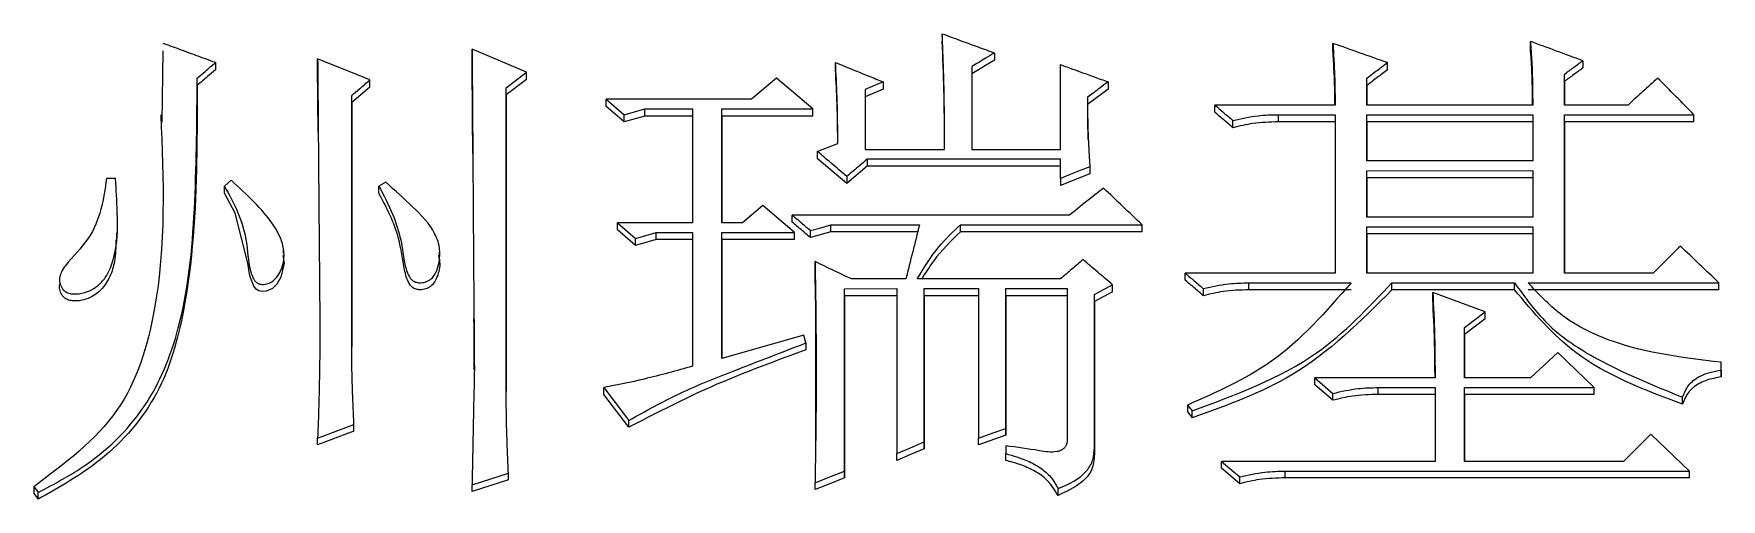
# Model space of a CAD drawing. Header units: millimetres. Extents: x 2136 to 4572, y 748 to 2471.
# Drawn here: x 2812.41 to 2820.45, y 2235.27 to 2237.48 of the extents above; entities that cross this region are included whole.
import ezdxf

# ---------------------------------------------------------------- set-up
doc = ezdxf.new("R2010")
doc.units = ezdxf.units.MM

msp = doc.modelspace()

# ---------------------------------------------------------------- linework, layer by layer
at = {"color": 7, "linetype": 'Continuous', "lineweight": 25}
for p, q in [((2814.7564, 2237.3011), (2814.4968, 2237.4113)), ((2814.4968, 2237.3764), (2814.4968, 2237.4113)), ((2816.736, 2237.4847), (2816.736, 2237.4498)), ((2818.5965, 2237.404), (2818.5965, 2237.4388)), ((2819.5376, 2237.4131), (2819.5376, 2237.448)), ((2813.0214, 2237.0632), (2813.0256, 2237.4039)), ((2813.2744, 2237.347), (2813.2744, 2237.3123)), ((2814.01, 2237.2644), (2813.7612, 2237.3654)), ((2813.7612, 2237.3306), (2813.7612, 2237.3654)), ((2813.7639, 2237.0154), (2813.7612, 2237.3306)), ((2816.2275, 2237.3123), (2816.2275, 2237.347)), ((2816.9848, 2237.3581), (2816.8766, 2237.2939)), ((2816.8766, 2237.3287), (2816.8766, 2236.9335)), ((2816.8766, 2237.3287), (2816.8766, 2237.2939)), ((2816.9848, 2237.3929), (2816.9848, 2237.3581)), ((2817.2985, 2236.9335), (2817.2985, 2237.3379)), ((2818.8562, 2237.3123), (2818.8562, 2237.347)), ((2819.7864, 2237.3562), (2819.7864, 2237.3215)), ((2813.1878, 2237.2388), (2813.1878, 2237.2735)), ((2814.01, 2237.2297), (2814.01, 2237.2644)), ((2814.659, 2237.2276), (2814.7564, 2237.3011)), ((2814.7564, 2237.2664), (2814.659, 2237.193)), ((2814.7564, 2237.2664), (2814.7564, 2237.3011)), ((2815.9463, 2237.2736), (2815.8273, 2237.1725)), ((2816.1194, 2237.1266), (2815.9463, 2237.2736)), ((2816.4547, 2237.2552), (2816.3682, 2237.2185)), ((2816.4547, 2237.2552), (2816.4547, 2237.2206)), ((2816.8766, 2237.2939), (2816.8766, 2236.9335)), ((2817.5256, 2237.2552), (2817.5256, 2237.2206)), ((2818.7588, 2237.145), (2818.7588, 2237.2736)), ((2818.7588, 2237.2389), (2818.7588, 2237.2736)), ((2819.6999, 2237.145), (2819.6999, 2237.292)), ((2819.6999, 2237.2573), (2819.6999, 2237.292)), ((2819.6999, 2237.2573), (2819.6999, 2237.145)), ((2814.01, 2237.2297), (2813.9235, 2237.1563)), ((2813.9235, 2235.9928), (2813.9235, 2237.1909)), ((2813.9235, 2237.1563), (2813.9235, 2237.1909)), ((2814.6591, 2235.7801), (2814.659, 2237.2276)), ((2814.659, 2237.193), (2814.659, 2237.2276)), ((2814.659, 2237.193), (2814.6591, 2235.78)), ((2815.135, 2237.1725), (2815.2215, 2237.099)), ((2815.8273, 2237.1725), (2815.135, 2237.1725)), ((2815.135, 2237.138), (2815.135, 2237.1725)), ((2816.4547, 2237.2206), (2816.3682, 2237.1839)), ((2816.3682, 2237.2185), (2816.3682, 2236.9335)), ((2816.3682, 2237.2185), (2816.3682, 2237.1839)), ((2816.3682, 2237.1839), (2816.3682, 2236.9335)), ((2817.5256, 2237.2206), (2817.4283, 2237.1472)), ((2818.7588, 2237.2389), (2818.7588, 2237.145)), ((2813.9235, 2237.1563), (2813.9235, 2235.9927)), ((2815.2215, 2237.0646), (2815.135, 2237.138)), ((2815.2215, 2237.099), (2815.3189, 2237.1266)), ((2815.2215, 2237.0646), (2815.2215, 2237.099)), ((2815.3189, 2237.0921), (2815.2215, 2237.0646)), ((2815.3189, 2237.1266), (2815.5461, 2237.1266)), ((2815.3189, 2237.0921), (2815.3189, 2237.1266)), ((2815.5461, 2237.0921), (2815.3189, 2237.0921)), ((2815.5461, 2237.1266), (2815.5461, 2236.5835)), ((2815.6867, 2237.1266), (2816.1194, 2237.1266)), ((2815.6867, 2236.5835), (2815.6867, 2237.1266)), ((2815.6867, 2237.0921), (2815.6867, 2237.1266)), ((2815.6867, 2237.0921), (2815.6867, 2236.5835)), ((2816.1194, 2237.0921), (2815.6867, 2237.0921)), ((2818.6074, 2237.145), (2818.034, 2237.145)), ((2818.034, 2237.1105), (2818.034, 2237.145)), ((2818.3369, 2237.099), (2818.6074, 2237.099)), ((2818.3369, 2237.0646), (2818.3369, 2237.099)), ((2818.6074, 2237.099), (2818.6074, 2236.3438)), ((2819.5485, 2237.145), (2818.7588, 2237.145)), ((2818.7588, 2237.099), (2819.5485, 2237.099)), ((2818.7588, 2236.8783), (2818.7588, 2237.099)), ((2818.7588, 2237.0646), (2818.7588, 2237.099)), ((2819.5485, 2237.099), (2819.5485, 2236.8783)), ((2820.0028, 2237.145), (2819.6999, 2237.145)), ((2819.6999, 2237.099), (2820.3165, 2237.099)), ((2819.6999, 2236.3438), (2819.6999, 2237.099)), ((2819.6999, 2237.0646), (2819.6999, 2237.099)), ((2820.3165, 2237.0646), (2820.3165, 2237.099)), ((2818.1206, 2237.037), (2818.1206, 2237.0714)), ((2818.6074, 2237.0646), (2818.3369, 2237.0646)), ((2818.7588, 2237.0646), (2818.7588, 2236.8783)), ((2819.5485, 2237.0646), (2818.7588, 2237.0646)), ((2819.6999, 2237.0646), (2819.6999, 2236.3438)), ((2820.3165, 2237.0646), (2819.6999, 2237.0646)), ((2816.141, 2236.9243), (2816.2384, 2236.9611)), ((2816.3682, 2236.9335), (2816.7468, 2236.9335)), ((2816.8766, 2236.9335), (2817.2985, 2236.9335)), ((2816.141, 2236.9243), (2816.141, 2236.8901)), ((2816.2816, 2236.7706), (2816.141, 2236.8901)), ((2816.379, 2236.8533), (2816.2816, 2236.7706)), ((2817.2985, 2236.8875), (2816.379, 2236.8875)), ((2816.379, 2236.8875), (2816.379, 2236.8533)), ((2817.2985, 2236.8533), (2816.379, 2236.8533)), ((2817.2985, 2236.7954), (2817.2985, 2236.8875)), ((2817.4391, 2236.8506), (2817.4391, 2236.8165)), ((2819.5485, 2236.8783), (2818.7588, 2236.8783)), ((2812.7985, 2236.7954), (2812.7551, 2236.7954)), ((2813.3501, 2236.7862), (2813.3177, 2236.7586)), ((2814.0858, 2236.777), (2814.0533, 2236.7586)), ((2816.2816, 2236.8046), (2816.2816, 2236.7706)), ((2817.4391, 2236.8165), (2817.2985, 2236.7614)), ((2817.2985, 2236.7954), (2817.2985, 2236.7614)), ((2818.7588, 2236.8322), (2819.5485, 2236.8323)), ((2818.7588, 2236.6112), (2818.7588, 2236.8322)), ((2818.7588, 2236.7982), (2818.7588, 2236.8322)), ((2818.7588, 2236.7982), (2818.7588, 2236.6112)), ((2819.5485, 2236.7982), (2818.7588, 2236.7982)), ((2819.5485, 2236.8323), (2819.5485, 2236.6112)), ((2814.0533, 2236.7246), (2814.0533, 2236.7586)), ((2815.8814, 2236.6665), (2815.784, 2236.5835)), ((2816.0328, 2236.5375), (2815.8814, 2236.6665)), ((2817.3417, 2236.6204), (2816.022, 2236.6204)), ((2816.022, 2236.5866), (2816.022, 2236.6204)), ((2819.5485, 2236.6112), (2818.7588, 2236.6112)), ((2812.8055, 2236.5027), (2812.8055, 2236.5368)), ((2815.1891, 2236.5835), (2815.2756, 2236.5098)), ((2815.5461, 2236.5835), (2815.1891, 2236.5835)), ((2815.2756, 2236.4761), (2815.1891, 2236.5498)), ((2815.2756, 2236.5098), (2815.373, 2236.5375)), ((2815.373, 2236.5375), (2815.5461, 2236.5375)), ((2815.373, 2236.5038), (2815.373, 2236.5375)), ((2815.5461, 2236.5375), (2815.5461, 2235.9004)), ((2815.784, 2236.5835), (2815.6867, 2236.5835)), ((2815.6867, 2236.5375), (2816.0328, 2236.5375)), ((2815.6867, 2235.9374), (2815.6867, 2236.5375)), ((2815.6867, 2236.5038), (2815.6867, 2236.5375)), ((2816.1086, 2236.513), (2816.1086, 2236.5467)), ((2816.2059, 2236.5406), (2816.1086, 2236.513)), ((2816.2059, 2236.5743), (2816.6278, 2236.5743)), ((2816.6193, 2236.5406), (2816.2059, 2236.5406)), ((2816.8226, 2236.5743), (2817.6879, 2236.5743)), ((2816.8226, 2236.5406), (2816.8226, 2236.5743)), ((2817.6879, 2236.5406), (2816.8226, 2236.5406)), ((2817.6879, 2236.5406), (2817.6879, 2236.5743)), ((2818.7588, 2236.5651), (2819.5485, 2236.5651)), ((2818.7588, 2236.3438), (2818.7588, 2236.5651)), ((2818.7588, 2236.5314), (2818.7588, 2236.5651)), ((2818.7588, 2236.5314), (2818.7588, 2236.3438)), ((2819.5485, 2236.5314), (2818.7588, 2236.5314)), ((2819.5485, 2236.5651), (2819.5485, 2236.3438)), ((2813.5982, 2236.4375), (2813.5982, 2236.4629)), ((2814.3414, 2236.4588), (2814.3414, 2236.4637)), ((2814.3414, 2236.4297), (2814.3414, 2236.4462)), ((2815.2756, 2236.4761), (2815.2756, 2236.5098)), ((2815.373, 2236.5037), (2815.2756, 2236.4761)), ((2815.5461, 2236.5038), (2815.373, 2236.5038)), ((2815.6867, 2236.5038), (2815.6867, 2235.9374)), ((2816.0328, 2236.5038), (2815.6867, 2236.5038)), ((2812.5764, 2236.3999), (2812.5764, 2236.399)), ((2816.1302, 2236.3656), (2816.1302, 2236.3991)), ((2816.1321, 2236.2132), (2816.1302, 2236.3656)), ((2816.5629, 2236.3161), (2816.3033, 2236.3161)), ((2817.2985, 2236.3161), (2816.617, 2236.3161)), ((2817.5473, 2236.255), (2817.5473, 2236.2884)), ((2818.6074, 2236.3438), (2817.8934, 2236.3438)), ((2817.8934, 2236.3103), (2817.8934, 2236.3438)), ((2818.1963, 2236.2977), (2818.683, 2236.2977)), ((2818.1963, 2236.2643), (2818.1963, 2236.2977)), ((2819.5485, 2236.3438), (2818.7588, 2236.3438)), ((2818.8778, 2236.2977), (2819.462, 2236.2977)), ((2818.8778, 2236.2643), (2818.8778, 2236.2977)), ((2819.462, 2236.2643), (2819.462, 2236.2977)), ((2819.5269, 2236.2977), (2820.4355, 2236.2977)), ((2820.1218, 2236.3438), (2819.6999, 2236.3438)), ((2820.4355, 2236.2643), (2820.4355, 2236.2977)), ((2816.1326, 2236.217), (2816.1325, 2235.4953)), ((2816.2708, 2236.2699), (2816.5196, 2236.27)), ((2816.2708, 2235.4005), (2816.2708, 2236.2699)), ((2816.2708, 2236.2366), (2816.2708, 2236.2699)), ((2816.2708, 2236.2366), (2816.2708, 2235.3682)), ((2816.5196, 2236.2366), (2816.2708, 2236.2366)), ((2816.5196, 2236.27), (2816.5196, 2235.4839)), ((2816.6494, 2236.27), (2816.9091, 2236.27)), ((2816.6494, 2235.5395), (2816.6494, 2236.27)), ((2816.6494, 2236.2366), (2816.6494, 2236.27)), ((2816.6494, 2236.2366), (2816.6494, 2235.5071)), ((2816.9091, 2236.2366), (2816.6494, 2236.2366)), ((2816.9091, 2236.27), (2816.9091, 2235.558)), ((2817.0389, 2236.27), (2817.3309, 2236.27)), ((2817.0389, 2235.6043), (2817.0389, 2236.27)), ((2817.0389, 2236.2366), (2817.0389, 2236.27)), ((2817.0389, 2236.2366), (2817.0389, 2235.5718)), ((2817.3309, 2236.2366), (2817.0389, 2236.2366)), ((2817.3309, 2236.27), (2817.3309, 2235.5395)), ((2817.5473, 2236.255), (2817.4607, 2236.2089)), ((2817.4607, 2235.5117), (2817.4607, 2236.2423)), ((2817.4607, 2236.2089), (2817.4607, 2236.2423)), ((2817.4607, 2236.2089), (2817.4607, 2235.4793)), ((2817.98, 2236.2366), (2817.98, 2236.27)), ((2818.683, 2236.2643), (2818.1963, 2236.2643)), ((2819.462, 2236.2643), (2818.8778, 2236.2643)), ((2819.3213, 2236.1592), (2819.0725, 2236.2515)), ((2819.0725, 2236.2182), (2819.0725, 2236.2515)), ((2820.4355, 2236.2643), (2819.5269, 2236.2643)), ((2819.224, 2236.0853), (2819.3213, 2236.1592)), ((2819.3213, 2236.126), (2819.224, 2236.0522)), ((2819.3213, 2236.126), (2819.3213, 2236.1592)), ((2816.0761, 2236.0483), (2815.6867, 2235.9374)), ((2816.0869, 2236.0114), (2816.0761, 2236.0483)), ((2819.224, 2235.8449), (2819.224, 2236.0853)), ((2819.224, 2236.0522), (2819.224, 2236.0853)), ((2819.224, 2236.0522), (2819.224, 2235.8449)), ((2816.0869, 2236.0114), (2816.0869, 2235.9783)), ((2819.6675, 2235.9651), (2819.5377, 2235.8449)), ((2819.8405, 2235.7987), (2819.6675, 2235.9651)), ((2820.4463, 2235.8819), (2820.4463, 2235.919)), ((2820.4463, 2235.8861), (2820.4463, 2235.919)), ((2820.4463, 2235.8819), (2820.4463, 2235.8491)), ((2818.51, 2235.8449), (2818.5966, 2235.7709)), ((2819.0833, 2235.8449), (2818.51, 2235.8449)), ((2818.51, 2235.8121), (2818.51, 2235.8449)), ((2818.5966, 2235.7382), (2818.51, 2235.8121)), ((2819.5377, 2235.8449), (2819.224, 2235.8449)), ((2815.1242, 2235.7986), (2815.2428, 2235.6418)), ((2815.1242, 2235.7659), (2815.1242, 2235.7986)), ((2815.2428, 2235.6093), (2815.1242, 2235.7659)), ((2818.5966, 2235.7382), (2818.5966, 2235.7709)), ((2818.8129, 2235.7987), (2819.0833, 2235.7987)), ((2818.8129, 2235.7659), (2818.8129, 2235.7987)), ((2819.0833, 2235.7659), (2818.8129, 2235.7659)), ((2819.0833, 2235.7987), (2819.0833, 2235.4468)), ((2819.224, 2235.7987), (2819.8405, 2235.7987)), ((2819.224, 2235.4468), (2819.224, 2235.7987)), ((2819.224, 2235.7659), (2819.224, 2235.7987)), ((2819.224, 2235.7659), (2819.224, 2235.4468)), ((2819.8405, 2235.7659), (2819.224, 2235.7659)), ((2819.8405, 2235.7659), (2819.8405, 2235.7987)), ((2820.2624, 2235.7198), (2820.2624, 2235.7524)), ((2815.2428, 2235.6093), (2815.2428, 2235.6418)), ((2817.9043, 2235.7154), (2817.9259, 2235.6877)), ((2817.9043, 2235.7154), (2817.9043, 2235.6828)), ((2817.9259, 2235.6551), (2817.9259, 2235.6877)), ((2813.7612, 2235.558), (2813.9343, 2235.6228)), ((2813.9343, 2235.5903), (2813.7612, 2235.5255)), ((2813.9343, 2235.5903), (2813.9343, 2235.6228)), ((2817.0389, 2235.5718), (2816.9091, 2235.5256)), ((2817.0389, 2235.5718), (2817.0389, 2235.6043)), ((2820.111, 2235.5765), (2819.9812, 2235.4468)), ((2820.2949, 2235.4005), (2820.111, 2235.5765)), ((2813.7612, 2235.5255), (2813.7612, 2235.558)), ((2816.5196, 2235.4515), (2816.5196, 2235.4839)), ((2816.6494, 2235.5071), (2816.6494, 2235.5395)), ((2816.9091, 2235.5256), (2816.9091, 2235.558)), ((2817.0389, 2235.5209), (2817.0389, 2235.4839)), ((2817.0389, 2235.4515), (2817.0389, 2235.4839)), ((2817.4607, 2235.4793), (2817.4607, 2235.5117)), ((2816.2708, 2235.3682), (2816.2708, 2235.4005)), ((2818.0665, 2235.4468), (2818.1531, 2235.3727)), ((2819.0833, 2235.4468), (2818.0665, 2235.4468)), ((2818.0665, 2235.4145), (2818.0665, 2235.4468)), ((2818.1531, 2235.3405), (2818.0665, 2235.4145)), ((2818.3694, 2235.4005), (2820.2949, 2235.4005)), ((2818.3694, 2235.3683), (2818.3694, 2235.4005)), ((2819.9812, 2235.4468), (2819.224, 2235.4468)), ((2820.2949, 2235.3683), (2820.2949, 2235.4005)), ((2812.4091, 2235.3263), (2812.4091, 2235.2941)), ((2814.4968, 2235.3356), (2814.6699, 2235.3912)), ((2814.6699, 2235.359), (2814.4968, 2235.3034)), ((2814.4968, 2235.3034), (2814.4968, 2235.3356)), ((2814.6699, 2235.359), (2814.6699, 2235.3912)), ((2816.1302, 2235.3127), (2816.1302, 2235.3448)), ((2818.1531, 2235.3405), (2818.1531, 2235.3727)), ((2820.2949, 2235.3683), (2818.3694, 2235.3683)), ((2812.4306, 2235.2665), (2812.4306, 2235.2986)), ((2817.2877, 2235.2849), (2817.2877, 2235.317))]:
    msp.add_line(p, q, dxfattribs=at)
at = {"color": 7, "linetype": 'Continuous', "lineweight": 25, "flags": 128}
for points in [[(2816.1194, 2237.0921), (2816.1194, 2237.1093), (2816.1194, 2237.1266)], [(2817.4391, 2236.8506), (2817.393, 2236.8325), (2817.3457, 2236.814), (2817.2985, 2236.7954)], [(2813.3177, 2236.7246), (2813.3177, 2236.7394), (2813.3177, 2236.749), (2813.3177, 2236.7586)], [(2813.5954, 2236.4287), (2813.6011, 2236.391), (2813.5859, 2236.3248), (2813.5676, 2236.292), (2813.5454, 2236.2712), (2813.5168, 2236.2588), (2813.4963, 2236.2568), (2813.4814, 2236.2597), (2813.4686, 2236.2675), (2813.4568, 2236.2821), (2813.4389, 2236.3319), (2813.4289, 2236.3919), (2813.3676, 2236.6293), (2813.3177, 2236.7246), (2813.3177, 2236.7246)], [(2815.1891, 2236.5498), (2815.1891, 2236.5582), (2815.1891, 2236.5667), (2815.1891, 2236.5751), (2815.1891, 2236.5835)], [(2816.0328, 2236.5038), (2816.0328, 2236.5123), (2816.0328, 2236.5249), (2816.0328, 2236.5375)], [(2816.1086, 2236.5467), (2816.1572, 2236.5605), (2816.2059, 2236.5743)], [(2816.2059, 2236.5406), (2816.2059, 2236.549), (2816.2059, 2236.5575), (2816.2059, 2236.5743)], [(2817.4607, 2236.2423), (2817.504, 2236.2653), (2817.5473, 2236.2884)], [(2817.9043, 2235.6828), (2817.9151, 2235.6689), (2817.9259, 2235.6551)], [(2816.9091, 2235.558), (2816.974, 2235.5811), (2817.0389, 2235.6043)], [(2816.5196, 2235.4839), (2816.5845, 2235.5117), (2816.6494, 2235.5395)], [(2816.6494, 2235.5071), (2816.5845, 2235.4793), (2816.5196, 2235.4515)], [(2816.1302, 2235.3448), (2816.2005, 2235.3727), (2816.2708, 2235.4005)], [(2812.4091, 2235.3263), (2812.4198, 2235.3124), (2812.4306, 2235.2986)], [(2816.2708, 2235.3682), (2816.2005, 2235.3405), (2816.1302, 2235.3127)], [(2812.4091, 2235.2941), (2812.4145, 2235.2872), (2812.4199, 2235.2802), (2812.4306, 2235.2665)]]:
    msp.add_lwpolyline(points, dxfattribs=at)
at = {"color": 7, "linetype": 'Continuous', "lineweight": 25}
for points, knots in [([(2813.2744, 2237.347), (2813.2431, 2237.3586), (2813.186, 2237.3796), (2813.103, 2237.4102), (2813.0514, 2237.4293), (2813.0256, 2237.4388)], [0, 0, 0, 0, 0.377734, 0.688867, 1, 1, 1, 1]), ([(2814.4968, 2237.4113), (2814.4971, 2237.362), (2814.4978, 2237.2635), (2814.4989, 2237.1155), (2814.4999, 2236.9675), (2814.5008, 2236.8194), (2814.5021, 2236.6217), (2814.5035, 2236.4238), (2814.505, 2236.2257), (2814.506, 2236.1017), (2814.5067, 2236.015), (2814.5072, 2235.953), (2814.5074, 2235.9159), (2814.5076, 2235.8911)], [0, 0, 0, 0, 0.097575, 0.19515, 0.292725, 0.390299, 0.487874, 0.683024, 0.780599, 0.878174, 0.926961, 0.951355, 1, 1, 1, 1]), ([(2816.7468, 2236.9335), (2816.7468, 2236.9367), (2816.7468, 2236.9433), (2816.7468, 2236.9531), (2816.7468, 2236.9629), (2816.7468, 2236.9727), (2816.7468, 2236.9825), (2816.7467, 2236.9923), (2816.7467, 2237.0005), (2816.7467, 2237.0087), (2816.7467, 2237.0169), (2816.7467, 2237.0267), (2816.7467, 2237.0349), (2816.7466, 2237.043), (2816.7466, 2237.0512), (2816.7466, 2237.061), (2816.7465, 2237.0692), (2816.7465, 2237.0774), (2816.7464, 2237.0855), (2816.7464, 2237.0953), (2816.7463, 2237.1035), (2816.7462, 2237.1117), (2816.7462, 2237.1199), (2816.7461, 2237.1297), (2816.746, 2237.1378), (2816.7459, 2237.146), (2816.7458, 2237.1542), (2816.7457, 2237.164), (2816.7456, 2237.1721), (2816.7454, 2237.1803), (2816.7453, 2237.1885), (2816.7451, 2237.1983), (2816.745, 2237.2081), (2816.7448, 2237.2162), (2816.7446, 2237.2244), (2816.7445, 2237.2326), (2816.7443, 2237.2407), (2816.7441, 2237.2489), (2816.7439, 2237.2571), (2816.7436, 2237.2669), (2816.7433, 2237.2767), (2816.7431, 2237.2848), (2816.7429, 2237.293), (2816.7426, 2237.3011), (2816.7423, 2237.3109), (2816.7421, 2237.3191), (2816.7418, 2237.3273), (2816.7415, 2237.3354), (2816.7412, 2237.3452), (2816.7409, 2237.3534), (2816.7406, 2237.3615), (2816.7403, 2237.3697), (2816.74, 2237.3795), (2816.7397, 2237.3876), (2816.7394, 2237.3958), (2816.7391, 2237.4039), (2816.7387, 2237.4137), (2816.7384, 2237.4219), (2816.7381, 2237.43), (2816.7378, 2237.4382), (2816.7374, 2237.448), (2816.7371, 2237.4561), (2816.7368, 2237.4643), (2816.7364, 2237.4732), (2816.7361, 2237.4806), (2816.736, 2237.4847)], [0, 0, 0, 0, 0.017776, 0.035552, 0.053328, 0.071104, 0.08888, 0.106656, 0.124432, 0.13332, 0.151096, 0.168872, 0.186648, 0.195536, 0.213312, 0.231088, 0.248863, 0.257751, 0.275527, 0.293303, 0.311079, 0.319967, 0.337743, 0.355519, 0.373295, 0.382183, 0.399959, 0.417735, 0.435511, 0.444399, 0.462175, 0.479951, 0.497727, 0.515503, 0.524391, 0.542167, 0.559943, 0.568831, 0.586607, 0.604383, 0.622159, 0.639935, 0.648823, 0.666599, 0.684375, 0.702151, 0.711039, 0.728814, 0.74659, 0.764366, 0.773254, 0.79103, 0.808806, 0.826582, 0.83547, 0.853246, 0.871022, 0.888798, 0.897686, 0.915462, 0.933238, 0.951014, 0.959902, 0.977678, 1, 1, 1, 1]), ([(2816.736, 2237.4847), (2816.7673, 2237.4731), (2816.8244, 2237.4521), (2816.9073, 2237.4215), (2816.959, 2237.4025), (2816.9848, 2237.3929)], [0, 0, 0, 0, 0.377751, 0.688875, 1, 1, 1, 1]), ([(2816.7467, 2236.9335), (2816.7467, 2236.9744), (2816.7466, 2237.0676), (2816.7443, 2237.2398), (2816.7391, 2237.3709), (2816.736, 2237.4498)], [0, 0, 0, 0, 0.237453, 0.541098, 1, 1, 1, 1]), ([(2818.5965, 2237.4388), (2818.5986, 2237.4073), (2818.6028, 2237.3426), (2818.6062, 2237.2446), (2818.607, 2237.1782), (2818.6074, 2237.145)], [0, 0, 0, 0, 0.32278, 0.661317, 1, 1, 1, 1]), ([(2818.8562, 2237.347), (2818.8129, 2237.3623), (2818.7263, 2237.3929), (2818.6398, 2237.4235), (2818.5965, 2237.4388)], [0, 0, 0, 0, 0.499999, 1, 1, 1, 1]), ([(2819.5376, 2237.448), (2819.5399, 2237.4157), (2819.5446, 2237.3491), (2819.5475, 2237.248), (2819.5481, 2237.1793), (2819.5485, 2237.145)], [0, 0, 0, 0, 0.320799, 0.66032, 1, 1, 1, 1]), ([(2819.7864, 2237.3562), (2819.745, 2237.3715), (2819.662, 2237.4021), (2819.5791, 2237.4327), (2819.5376, 2237.448)], [0, 0, 0, 0, 0.499999, 1, 1, 1, 1]), ([(2819.548, 2237.145), (2819.5478, 2237.1659), (2819.5473, 2237.2211), (2819.5448, 2237.3106), (2819.54, 2237.3789), (2819.5376, 2237.4131)], [0, 0, 0, 0, 0.2340221, 0.6168547, 1, 1, 1, 1]), ([(2813.1879, 2237.2735), (2813.2003, 2237.2841), (2813.221, 2237.3017), (2813.2499, 2237.3262), (2813.2662, 2237.3401), (2813.2744, 2237.347)], [0, 0, 0, 0, 0.432505, 0.716252, 1, 1, 1, 1]), ([(2813.7612, 2237.3654), (2813.7614, 2237.3418), (2813.7618, 2237.2945), (2813.7624, 2237.2237), (2813.763, 2237.1528), (2813.7637, 2237.0583), (2813.7647, 2236.94), (2813.7658, 2236.798), (2813.767, 2236.6559), (2813.7682, 2236.5137), (2813.7692, 2236.3952), (2813.7702, 2236.2866), (2813.7709, 2236.2068), (2813.7716, 2236.1321), (2813.7719, 2236.0947), (2813.772, 2236.076)], [0, 0, 0, 0, 0.055103, 0.110206, 0.165309, 0.220412, 0.330617, 0.440823, 0.551029, 0.661235, 0.771441, 0.826543, 0.913271, 0.956635, 1, 1, 1, 1]), ([(2814.5002, 2236.9125), (2814.4998, 2236.9659), (2814.499, 2237.07), (2814.4979, 2237.2246), (2814.4971, 2237.3258), (2814.4968, 2237.3764)], [0, 0, 0, 0, 0.344582, 0.67229, 1, 1, 1, 1]), ([(2816.2384, 2236.9611), (2816.2383, 2236.9981), (2816.2381, 2237.0722), (2816.2352, 2237.2009), (2816.2304, 2237.2924), (2816.2275, 2237.347)], [0, 0, 0, 0, 0.287575, 0.575167, 1, 1, 1, 1]), ([(2816.2275, 2237.347), (2816.2585, 2237.3345), (2816.3118, 2237.313), (2816.3875, 2237.2824), (2816.4323, 2237.2643), (2816.4547, 2237.2552)], [0, 0, 0, 0, 0.408301, 0.70415, 1, 1, 1, 1]), ([(2816.9848, 2237.3929), (2816.9707, 2237.3846), (2816.9456, 2237.3697), (2816.9096, 2237.3483), (2816.8876, 2237.3352), (2816.8766, 2237.3287)], [0, 0, 0, 0, 0.390452, 0.695225, 1, 1, 1, 1]), ([(2817.2985, 2237.3379), (2817.3298, 2237.3264), (2817.3834, 2237.307), (2817.4591, 2237.2794), (2817.5035, 2237.2633), (2817.5256, 2237.2552)], [0, 0, 0, 0, 0.414517, 0.707258, 1, 1, 1, 1]), ([(2818.6068, 2237.145), (2818.6065, 2237.1651), (2818.6058, 2237.2184), (2818.6029, 2237.3048), (2818.5987, 2237.3709), (2818.5965, 2237.404)], [0, 0, 0, 0, 0.233176, 0.61648, 1, 1, 1, 1]), ([(2818.7588, 2237.2736), (2818.775, 2237.2858), (2818.8075, 2237.3103), (2818.8399, 2237.3348), (2818.8562, 2237.347)], [0, 0, 0, 0, 0.500001, 1, 1, 1, 1]), ([(2819.6999, 2237.292), (2819.7143, 2237.3027), (2819.7432, 2237.3241), (2819.772, 2237.3455), (2819.7864, 2237.3562)], [0, 0, 0, 0, 0.5000012, 1, 1, 1, 1]), ([(2812.4306, 2235.2986), (2812.5083, 2235.3399), (2812.7102, 2235.4473), (2812.9742, 2235.7155), (2813.14, 2236.1617), (2813.1831, 2236.6887), (2813.1862, 2237.0777), (2813.1878, 2237.2735)], [0, 0, 0, 0, 0.1126392, 0.2928879, 0.4749547, 0.7356452, 1, 1, 1, 1]), ([(2813.2744, 2237.3123), (2813.2619, 2237.3017), (2813.2413, 2237.2841), (2813.2124, 2237.2597), (2813.196, 2237.2458), (2813.1879, 2237.2389)], [0, 0, 0, 0, 0.432757, 0.716378, 1, 1, 1, 1]), ([(2813.9235, 2237.1909), (2813.9358, 2237.2014), (2813.9564, 2237.2189), (2813.9853, 2237.2434), (2814.0018, 2237.2574), (2814.01, 2237.2644)], [0, 0, 0, 0, 0.428366, 0.714182, 1, 1, 1, 1]), ([(2816.2382, 2236.961), (2816.2381, 2236.9866), (2816.2379, 2237.0493), (2816.2351, 2237.1665), (2816.2304, 2237.2579), (2816.2275, 2237.3123)], [0, 0, 0, 0, 0.218758, 0.534706, 1, 1, 1, 1]), ([(2817.5256, 2237.2552), (2817.5126, 2237.2454), (2817.4899, 2237.2283), (2817.4575, 2237.2038), (2817.438, 2237.1891), (2817.4283, 2237.1817)], [0, 0, 0, 0, 0.400149, 0.700074, 1, 1, 1, 1]), ([(2818.8562, 2237.3123), (2818.8399, 2237.3001), (2818.8075, 2237.2756), (2818.775, 2237.2512), (2818.7588, 2237.2389)], [0, 0, 0, 0, 0.499998, 1, 1, 1, 1]), ([(2819.7864, 2237.3215), (2819.772, 2237.3108), (2819.7432, 2237.2894), (2819.7143, 2237.268), (2819.6999, 2237.2573)], [0, 0, 0, 0, 0.499999, 1, 1, 1, 1]), ([(2820.1434, 2237.2736), (2820.12, 2237.2522), (2820.0731, 2237.2093), (2820.0262, 2237.1664), (2820.0028, 2237.145)], [0, 0, 0, 0, 0.5, 1, 1, 1, 1]), ([(2820.3165, 2237.099), (2820.2876, 2237.1281), (2820.23, 2237.1863), (2820.1723, 2237.2445), (2820.1434, 2237.2736)], [0, 0, 0, 0, 0.5, 1, 1, 1, 1]), ([(2813.1878, 2237.2389), (2813.1875, 2237.119), (2813.1865, 2236.7589), (2813.1596, 2236.2635), (2813.0225, 2235.7604), (2812.7584, 2235.4524), (2812.5326, 2235.3244), (2812.4306, 2235.2666)], [0, 0, 0, 0, 0.1620608, 0.4866973, 0.667178, 0.8496947, 1, 1, 1, 1]), ([(2817.4283, 2237.1817), (2817.4283, 2237.1404), (2817.4283, 2237.0964), (2817.4293, 2237.0499), (2817.4296, 2237.0396), (2817.4299, 2237.0292), (2817.4302, 2237.0189), (2817.4305, 2237.0111), (2817.4309, 2237.0008), (2817.4313, 2236.9904), (2817.4319, 2236.9775), (2817.4324, 2236.9672), (2817.4329, 2236.9569), (2817.4334, 2236.9465), (2817.434, 2236.9362), (2817.4346, 2236.9258), (2817.4351, 2236.9155), (2817.4357, 2236.9065), (2817.4361, 2236.8987), (2817.4364, 2236.8936), (2817.4368, 2236.8871), (2817.4373, 2236.8793), (2817.4377, 2236.8729), (2817.438, 2236.8677), (2817.4383, 2236.8629), (2817.4387, 2236.8572), (2817.439, 2236.8528), (2817.4391, 2236.8506)], [0, 0, 0, 0, 0.37469, 0.398108, 0.421525, 0.468361, 0.491779, 0.515196, 0.538614, 0.58545, 0.608867, 0.655703, 0.67912, 0.702538, 0.749374, 0.772791, 0.796209, 0.843045, 0.854753, 0.866462, 0.88988, 0.913298, 0.936715, 0.948424, 0.960133, 0.980067, 1, 1, 1, 1]), ([(2813.0142, 2237.0976), (2813.0268, 2236.7883), (2813.0463, 2236.3119), (2812.8494, 2235.6545), (2812.5574, 2235.4369), (2812.4091, 2235.3263)], [0, 0, 0, 0, 0.476561, 0.733993, 1, 1, 1, 1]), ([(2818.034, 2237.145), (2818.0485, 2237.1327), (2818.0773, 2237.1082), (2818.1062, 2237.0837), (2818.1206, 2237.0714)], [0, 0, 0, 0, 0.5, 1, 1, 1, 1]), ([(2818.1206, 2237.037), (2818.1062, 2237.0493), (2818.0773, 2237.0738), (2818.0485, 2237.0982), (2818.034, 2237.1105)], [0, 0, 0, 0, 0.499998, 1, 1, 1, 1]), ([(2818.1206, 2237.0714), (2818.1603, 2237.0806), (2818.2315, 2237.0969), (2818.3046, 2237.0984), (2818.3369, 2237.099)], [0, 0, 0, 0, 0.558835, 1, 1, 1, 1]), ([(2817.432, 2236.9757), (2817.4308, 2237.0057), (2817.4295, 2237.0402), (2817.4291, 2237.0783), (2817.429, 2237.0832)], [0, 0, 0, 0, 0.872829, 1, 1, 1, 1]), ([(2818.3369, 2237.0646), (2818.2958, 2237.0635), (2818.2226, 2237.0615), (2818.1517, 2237.0445), (2818.1206, 2237.037)], [0, 0, 0, 0, 0.5610854, 1, 1, 1, 1]), ([(2816.2816, 2236.8046), (2816.2692, 2236.8152), (2816.2442, 2236.8365), (2816.1973, 2236.8764), (2816.1629, 2236.9056), (2816.141, 2236.9243)], [0, 0, 0, 0, 0.266243, 0.532487, 1, 1, 1, 1]), ([(2816.379, 2236.8875), (2816.3665, 2236.8768), (2816.344, 2236.8577), (2816.3116, 2236.8301), (2816.2916, 2236.8131), (2816.2816, 2236.8046)], [0, 0, 0, 0, 0.384576, 0.692287, 1, 1, 1, 1]), ([(2812.7551, 2236.7954), (2812.7485, 2236.7462), (2812.7351, 2236.6476), (2812.6758, 2236.499), (2812.5848, 2236.416), (2812.5399, 2236.3509), (2812.5304, 2236.32), (2812.5335, 2236.2912), (2812.5452, 2236.2683), (2812.5619, 2236.2537), (2812.584, 2236.2453), (2812.6195, 2236.2433), (2812.6663, 2236.2534), (2812.7145, 2236.281), (2812.7584, 2236.3292), (2812.8081, 2236.4464), (2812.8105, 2236.6097), (2812.8019, 2236.7418), (2812.7985, 2236.7954)], [0, 0, 0, 0, 0.115518, 0.231634, 0.360314, 0.38877, 0.411137, 0.433609, 0.45467, 0.468652, 0.482629, 0.505933, 0.545458, 0.585905, 0.62732, 0.690876, 0.874624, 1, 1, 1, 1]), ([(2813.3177, 2236.7586), (2813.3403, 2236.717), (2813.3858, 2236.6335), (2813.4269, 2236.497), (2813.4297, 2236.3922), (2813.4494, 2236.3285), (2813.461, 2236.3065), (2813.4768, 2236.2941), (2813.4927, 2236.2895), (2813.5136, 2236.2903), (2813.5378, 2236.2986), (2813.5634, 2236.3172), (2813.5884, 2236.3565), (2813.6053, 2236.4149), (2813.5952, 2236.4958), (2813.5463, 2236.5883), (2813.4581, 2236.6855), (2813.3876, 2236.7526), (2813.3502, 2236.7861), (2813.3501, 2236.7862)], [0, 0, 0, 0, 0.122963, 0.247031, 0.370505, 0.395962, 0.421667, 0.433716, 0.445798, 0.461982, 0.485013, 0.50855, 0.540716, 0.603687, 0.664288, 0.751122, 0.871606, 0.999878, 1, 1, 1, 1]), ([(2814.0533, 2236.7586), (2814.0766, 2236.7137), (2814.1193, 2236.6314), (2814.1614, 2236.5029), (2814.1713, 2236.3998), (2814.1911, 2236.3317), (2814.2143, 2236.307), (2814.2324, 2236.2989), (2814.2552, 2236.2971), (2814.2807, 2236.3024), (2814.3037, 2236.3161), (2814.3238, 2236.342), (2814.3404, 2236.3887), (2814.3476, 2236.4564), (2814.3149, 2236.5601), (2814.2139, 2236.6625), (2814.1291, 2236.7382), (2814.0858, 2236.777)], [0, 0, 0, 0, 0.133288, 0.244453, 0.355406, 0.411337, 0.426567, 0.441924, 0.46024, 0.483233, 0.506284, 0.526764, 0.567645, 0.636153, 0.704868, 0.849066, 1, 1, 1, 1]), ([(2814.3371, 2236.4294), (2814.3398, 2236.4156), (2814.3472, 2236.378), (2814.3336, 2236.3305), (2814.3137, 2236.2935), (2814.2943, 2236.2758), (2814.2705, 2236.2661), (2814.2469, 2236.2636), (2814.2255, 2236.2676), (2814.208, 2236.2786), (2814.1871, 2236.3087), (2814.1675, 2236.3878), (2814.1552, 2236.4985), (2814.1082, 2236.6201), (2814.0717, 2236.6896), (2814.0533, 2236.7246)], [0, 0, 0, 0, 0.0576149, 0.1578711, 0.1961145, 0.2286984, 0.261313, 0.2954482, 0.320179, 0.3451234, 0.3753176, 0.4668147, 0.6775026, 0.8377178, 1, 1, 1, 1]), ([(2817.504, 2236.7494), (2817.477, 2236.7279), (2817.4229, 2236.6849), (2817.3688, 2236.6419), (2817.3417, 2236.6204)], [0, 0, 0, 0, 0.4999994, 1, 1, 1, 1]), ([(2817.6879, 2236.5743), (2817.6572, 2236.6035), (2817.5959, 2236.6619), (2817.5346, 2236.7202), (2817.504, 2236.7494)], [0, 0, 0, 0, 0.5, 1, 1, 1, 1]), ([(2816.022, 2236.6204), (2816.0365, 2236.6081), (2816.0653, 2236.5835), (2816.0941, 2236.559), (2816.1086, 2236.5467)], [0, 0, 0, 0, 0.4999994, 1, 1, 1, 1]), ([(2816.1086, 2236.513), (2816.0941, 2236.5252), (2816.0653, 2236.5498), (2816.0365, 2236.5743), (2816.022, 2236.5866)], [0, 0, 0, 0, 0.499998, 1, 1, 1, 1]), ([(2816.6278, 2236.5743), (2816.617, 2236.5313), (2816.5953, 2236.4453), (2816.5737, 2236.3592), (2816.5629, 2236.3161)], [0, 0, 0, 0, 0.5, 1, 1, 1, 1]), ([(2816.617, 2236.3161), (2816.6484, 2236.3688), (2816.7051, 2236.4635), (2816.7865, 2236.5403), (2816.8226, 2236.5743)], [0, 0, 0, 0, 0.556261, 1, 1, 1, 1]), ([(2816.8226, 2236.5406), (2816.7774, 2236.4968), (2816.7067, 2236.4285), (2816.6566, 2236.3458), (2816.6386, 2236.3161)], [0, 0, 0, 0, 0.640616, 1, 1, 1, 1]), ([(2812.7999, 2236.5032), (2812.7996, 2236.4686), (2812.799, 2236.4088), (2812.7746, 2236.3262), (2812.736, 2236.2662), (2812.6833, 2236.2269), (2812.6343, 2236.212), (2812.5955, 2236.2105), (2812.5705, 2236.2161), (2812.5531, 2236.2269), (2812.54, 2236.2434), (2812.5326, 2236.2651), (2812.5306, 2236.2845), (2812.5341, 2236.2945), (2812.5348, 2236.2965)], [0, 0, 0, 0, 0.202662, 0.349797, 0.498391, 0.606497, 0.714846, 0.776821, 0.819663, 0.85472, 0.889689, 0.938332, 0.987596, 1, 1, 1, 1]), ([(2820.4355, 2236.2977), (2820.4048, 2236.3269), (2820.3435, 2236.3853), (2820.2822, 2236.4437), (2820.2516, 2236.4729)], [0, 0, 0, 0, 0.5, 1, 1, 1, 1]), ([(2816.1302, 2236.3991), (2816.1313, 2236.3334), (2816.1347, 2236.1252), (2816.1372, 2235.7739), (2816.1325, 2235.4879), (2816.1302, 2235.3448)], [0, 0, 0, 0, 0.1875802, 0.5937276, 1, 1, 1, 1]), ([(2816.3033, 2236.3161), (2816.2744, 2236.3299), (2816.2167, 2236.3576), (2816.159, 2236.3853), (2816.1302, 2236.3991)], [0, 0, 0, 0, 0.5, 1, 1, 1, 1]), ([(2817.4066, 2236.4084), (2817.3886, 2236.393), (2817.3526, 2236.3622), (2817.3165, 2236.3315), (2817.2985, 2236.3161)], [0, 0, 0, 0, 0.500002, 1, 1, 1, 1]), ([(2817.5473, 2236.2884), (2817.5238, 2236.3084), (2817.477, 2236.3484), (2817.4301, 2236.3884), (2817.4066, 2236.4084)], [0, 0, 0, 0, 0.499999, 1, 1, 1, 1]), ([(2817.8934, 2236.3438), (2817.9078, 2236.3315), (2817.9367, 2236.3069), (2817.9655, 2236.2823), (2817.98, 2236.27)], [0, 0, 0, 0, 0.5, 1, 1, 1, 1]), ([(2817.98, 2236.2366), (2817.9655, 2236.2489), (2817.9367, 2236.2735), (2817.9078, 2236.2981), (2817.8934, 2236.3103)], [0, 0, 0, 0, 0.499998, 1, 1, 1, 1]), ([(2818.683, 2236.2977), (2818.5645, 2236.1607), (2818.3493, 2235.9121), (2818.0422, 2235.7763), (2817.9043, 2235.7154)], [0, 0, 0, 0, 0.551009, 1, 1, 1, 1]), ([(2817.9259, 2235.6877), (2818.1349, 2235.7646), (2818.5033, 2235.9003), (2818.7647, 2236.1777), (2818.8778, 2236.2977)], [0, 0, 0, 0, 0.567388, 1, 1, 1, 1]), ([(2817.98, 2236.27), (2818.0197, 2236.2791), (2818.0909, 2236.2956), (2818.164, 2236.297), (2818.1963, 2236.2977)], [0, 0, 0, 0, 0.558835, 1, 1, 1, 1]), ([(2819.462, 2236.2977), (2819.5135, 2236.226), (2819.6182, 2236.0804), (2819.9003, 2235.8993), (2820.1245, 2235.8084), (2820.2624, 2235.7524)], [0, 0, 0, 0, 0.271719, 0.55196, 1, 1, 1, 1]), ([(2820.4463, 2235.919), (2820.2499, 2235.9424), (2819.978, 2235.975), (2819.6739, 2236.1395), (2819.5755, 2236.2454), (2819.5269, 2236.2977)], [0, 0, 0, 0, 0.568218, 0.786772, 1, 1, 1, 1]), ([(2818.8778, 2236.2643), (2818.7287, 2236.1149), (2818.4585, 2235.8441), (2818.0907, 2235.7136), (2817.9259, 2235.6551)], [0, 0, 0, 0, 0.551806, 1, 1, 1, 1]), ([(2818.1963, 2236.2643), (2818.1552, 2236.2632), (2818.082, 2236.2612), (2818.0111, 2236.2441), (2817.98, 2236.2366)], [0, 0, 0, 0, 0.5610855, 1, 1, 1, 1]), ([(2819.0725, 2236.2515), (2819.0759, 2236.1839), (2819.081, 2236.0824), (2819.0828, 2235.9467), (2819.0831, 2235.8789), (2819.0833, 2235.8449)], [0, 0, 0, 0, 0.499798, 0.749887, 1, 1, 1, 1]), ([(2819.0831, 2235.8449), (2819.083, 2235.8679), (2819.0826, 2235.9248), (2819.081, 2236.0493), (2819.0759, 2236.1506), (2819.0725, 2236.2182)], [0, 0, 0, 0, 0.184399, 0.456576, 1, 1, 1, 1]), ([(2820.2624, 2235.7198), (2820.0814, 2235.7874), (2819.764, 2235.9062), (2819.5528, 2236.1566), (2819.462, 2236.2643)], [0, 0, 0, 0, 0.570125, 1, 1, 1, 1]), ([(2814.5074, 2235.8825), (2814.5074, 2235.8869), (2814.5073, 2235.8974), (2814.5072, 2235.9203), (2814.507, 2235.9513), (2814.5067, 2235.9885), (2814.5063, 2236.0471), (2814.506, 2236.0934), (2814.5058, 2236.1272)], [0, 0, 0, 0, 0.052967, 0.128975, 0.280992, 0.433009, 0.585026, 1, 1, 1, 1]), ([(2813.772, 2236.076), (2813.7715, 2236.0055), (2813.7706, 2235.884), (2813.7666, 2235.7113), (2813.763, 2235.6091), (2813.7612, 2235.558)], [0, 0, 0, 0, 0.408529, 0.704251, 1, 1, 1, 1]), ([(2813.9343, 2235.6228), (2813.9327, 2235.6557), (2813.9294, 2235.7216), (2813.925, 2235.845), (2813.9241, 2235.9354), (2813.9235, 2235.9928)], [0, 0, 0, 0, 0.267045, 0.534097, 1, 1, 1, 1]), ([(2815.2428, 2235.6418), (2815.3231, 2235.6866), (2815.4831, 2235.7757), (2815.77, 2235.8891), (2815.9712, 2235.9667), (2816.0869, 2236.0114)], [0, 0, 0, 0, 0.299825, 0.597258, 1, 1, 1, 1]), ([(2816.0869, 2235.9783), (2815.9241, 2235.9186), (2815.6344, 2235.8124), (2815.362, 2235.6711), (2815.2428, 2235.6093)], [0, 0, 0, 0, 0.5622758, 1, 1, 1, 1]), ([(2814.5076, 2235.8911), (2814.5061, 2235.8139), (2814.5035, 2235.6828), (2814.4999, 2235.4976), (2814.4978, 2235.3896), (2814.4968, 2235.3356)], [0, 0, 0, 0, 0.417352, 0.708675, 1, 1, 1, 1]), ([(2815.5461, 2235.9004), (2815.508, 2235.8897), (2815.4318, 2235.8684), (2815.2918, 2235.8319), (2815.1885, 2235.8114), (2815.1242, 2235.7986)], [0, 0, 0, 0, 0.273664, 0.547351, 1, 1, 1, 1]), ([(2820.2624, 2235.7524), (2820.2703, 2235.7719), (2820.2863, 2235.8115), (2820.3505, 2235.8641), (2820.4097, 2235.8751), (2820.4463, 2235.8819)], [0, 0, 0, 0, 0.268716, 0.546829, 1, 1, 1, 1]), ([(2820.4463, 2235.8491), (2820.4463, 2235.8533), (2820.4463, 2235.8602), (2820.4463, 2235.8698), (2820.4463, 2235.8779), (2820.4463, 2235.8834), (2820.4463, 2235.8861)], [0, 0, 0, 0, 0.34, 0.56, 0.78, 1, 1, 1, 1]), ([(2820.4463, 2235.8491), (2820.423, 2235.8451), (2820.3769, 2235.8373), (2820.3191, 2235.808), (2820.2798, 2235.7662), (2820.2682, 2235.7351), (2820.2624, 2235.7198)], [0, 0, 0, 0, 0.2902727, 0.5737487, 0.7896357, 1, 1, 1, 1]), ([(2814.6699, 2235.3912), (2814.6683, 2235.4251), (2814.6653, 2235.4929), (2814.6608, 2235.6225), (2814.6597, 2235.7183), (2814.6591, 2235.7801)], [0, 0, 0, 0, 0.26142, 0.522845, 1, 1, 1, 1]), ([(2818.5966, 2235.7709), (2818.6363, 2235.7801), (2818.7075, 2235.7966), (2818.7806, 2235.798), (2818.8129, 2235.7987)], [0, 0, 0, 0, 0.558835, 1, 1, 1, 1]), ([(2818.8129, 2235.7659), (2818.7718, 2235.7648), (2818.6986, 2235.7629), (2818.6277, 2235.7457), (2818.5966, 2235.7382)], [0, 0, 0, 0, 0.5610854, 1, 1, 1, 1]), ([(2817.3309, 2235.5395), (2817.3298, 2235.5346), (2817.3274, 2235.5246), (2817.3182, 2235.5102), (2817.3027, 2235.4989), (2817.2624, 2235.4866), (2817.1722, 2235.5034), (2817.0918, 2235.514), (2817.0389, 2235.5209)], [0, 0, 0, 0, 0.049888, 0.101022, 0.164011, 0.229448, 0.49258, 1, 1, 1, 1]), ([(2817.0389, 2235.4839), (2817.0742, 2235.474), (2817.1321, 2235.4578), (2817.2039, 2235.4178), (2817.2562, 2235.3741), (2817.2773, 2235.3359), (2817.2877, 2235.317)], [0, 0, 0, 0, 0.34869, 0.570906, 0.788288, 1, 1, 1, 1]), ([(2817.2877, 2235.317), (2817.3391, 2235.3397), (2817.4099, 2235.3709), (2817.4574, 2235.4535), (2817.4596, 2235.4924), (2817.4607, 2235.5117)], [0, 0, 0, 0, 0.572838, 0.788051, 1, 1, 1, 1]), ([(2817.2877, 2235.2849), (2817.2699, 2235.3135), (2817.2401, 2235.3612), (2817.1715, 2235.4048), (2817.1077, 2235.4335), (2817.0619, 2235.4455), (2817.0389, 2235.4515)], [0, 0, 0, 0, 0.3282755, 0.5487121, 0.7731648, 1, 1, 1, 1]), ([(2817.4607, 2235.4793), (2817.4589, 2235.4545), (2817.4552, 2235.4042), (2817.3902, 2235.3313), (2817.327, 2235.3027), (2817.2877, 2235.2849)], [0, 0, 0, 0, 0.269236, 0.545797, 1, 1, 1, 1]), ([(2818.1531, 2235.3727), (2818.1928, 2235.3819), (2818.264, 2235.3984), (2818.3371, 2235.3998), (2818.3694, 2235.4005)], [0, 0, 0, 0, 0.558835, 1, 1, 1, 1]), ([(2818.3694, 2235.3683), (2818.3283, 2235.3672), (2818.2551, 2235.3652), (2818.1842, 2235.348), (2818.1531, 2235.3405)], [0, 0, 0, 0, 0.5610854, 1, 1, 1, 1])]:
    msp.add_open_spline(points, degree=3, knots=knots, dxfattribs=at)
msp.add_open_spline([(2820.2516, 2236.4729), (2820.23, 2236.4514), (2820.1867, 2236.4084), (2820.1434, 2236.3653), (2820.1218, 2236.3438)], degree=3, dxfattribs=at)

doc.saveas('drawing.dxf')
